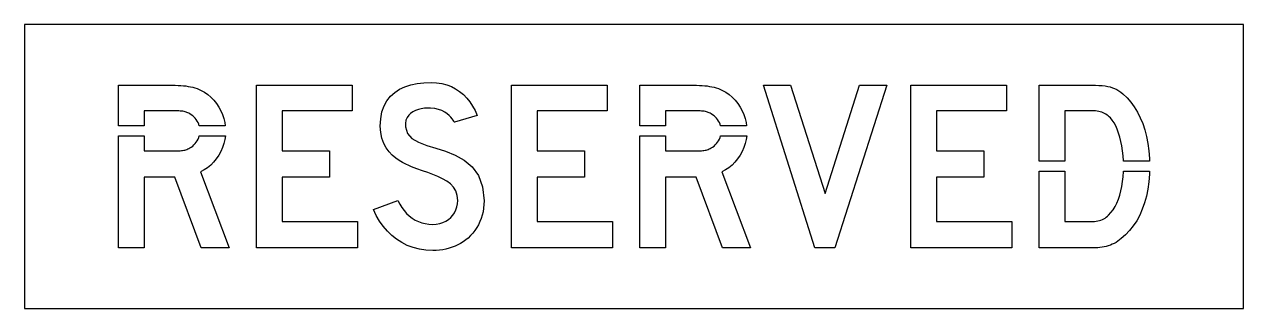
# Model space of a CAD drawing. Extents: x 0 to 60, y 0 to 14.
import ezdxf

# ---------------------------------------------------------------- set-up
doc = ezdxf.new("R2010")
doc.units = 0
doc.layers.add('CUT', color=7, linetype='Continuous')
doc.layers.add('OUTSIDE', color=1, linetype='Continuous')

msp = doc.modelspace()

# ---------------------------------------------------------------- linework, layer by layer
at = {"layer": 'CUT'}
for points in [[(8.4047, 9.3784), (8.3455, 9.4416), (8.2815, 9.4992), (8.2111, 9.5512), (8.1367, 9.5968), (8.0887, 9.6232), (8.0439, 9.6456), (7.9991, 9.6656), (7.9535, 9.6824), (7.9063, 9.6968), (7.8559, 9.7088), (7.8007, 9.7184), (7.7399, 9.7256), (7.6711, 9.7304), (7.5935, 9.7344), (7.5055, 9.736), (7.4071, 9.7368), (5.8911, 9.7368), (5.8911, 9.0054), (4.6279, 9.0054), (4.6279, 11), (7.2663, 11), (7.4167, 10.9984), (7.5599, 10.9952), (7.6951, 10.988), (7.8247, 10.9784), (7.9479, 10.9648), (8.0663, 10.9472), (8.1799, 10.9256), (8.2895, 10.9), (8.3951, 10.8696), (8.4983, 10.8344), (8.5991, 10.7936), (8.6983, 10.7472), (8.8695, 10.6528), (9.0311, 10.5392), (9.1831, 10.408), (9.3231, 10.2616), (9.4503, 10.1016), (9.5647, 9.9296), (9.6639, 9.748), (9.7479, 9.5584), (9.8151, 9.3616), (9.8647, 9.1616), (9.8881, 9.0054), (8.6059, 9.0054), (8.5799, 9.0848), (8.5455, 9.1632), (8.5047, 9.2384), (8.4583, 9.3104)], [(16.1367, 9.7368), (12.6839, 9.7368), (12.6839, 7.772), (15.0135, 7.772), (15.0135, 6.4808), (12.6839, 6.4808), (12.6839, 4.2912), (16.3895, 4.2912), (16.3895, 3), (11.4207, 3), (11.4207, 11), (16.1367, 11)], [(22.5295, 4.604), (22.4791, 4.4416), (22.4175, 4.284), (22.3455, 4.1328), (22.2631, 3.988), (22.1711, 3.8488), (22.0687, 3.7176), (21.9567, 3.5936), (21.8351, 3.4768), (21.7191, 3.3824), (21.5967, 3.2952), (21.4679, 3.2152), (21.3335, 3.1424), (21.1943, 3.0776), (21.0487, 3.0208), (20.8991, 2.9728), (20.7455, 2.9328), (20.5879, 2.9008), (20.4263, 2.8784), (20.2615, 2.864), (20.0943, 2.86), (19.7583, 2.876), (19.4375, 2.9256), (19.1335, 3.0056), (18.8447, 3.1152), (18.5735, 3.2528), (18.3191, 3.4176), (18.0823, 3.6072), (17.8639, 3.82), (17.6631, 4.056), (17.4815, 4.312), (17.3183, 4.5872), (17.1751, 4.8808), (18.3823, 5.3296), (18.4719, 5.1472), (18.5735, 4.9792), (18.6855, 4.8256), (18.8079, 4.6872), (18.9391, 4.564), (19.0807, 4.456), (19.2303, 4.364), (19.3887, 4.288), (19.5543, 4.2288), (19.7279, 4.1856), (19.9079, 4.16), (20.0943, 4.1512), (20.2719, 4.1616), (20.4391, 4.1912), (20.5951, 4.24), (20.7391, 4.3072), (20.8695, 4.3896), (20.9855, 4.488), (21.0871, 4.6), (21.1719, 4.7248), (21.2391, 4.8616), (21.2887, 5.0088), (21.3191, 5.1648), (21.3295, 5.3296), (21.3047, 5.5784), (21.2335, 5.7936), (21.1207, 5.9792), (20.9711, 6.14), (20.7903, 6.2784), (20.5823, 6.4), (20.3527, 6.508), (20.1071, 6.6064), (19.8495, 6.6992), (19.5847, 6.7912), (19.3191, 6.8856), (19.0559, 6.9856), (18.9255, 7.0416), (18.7759, 7.1104), (18.6135, 7.1944), (18.4439, 7.2968), (18.2719, 7.4184), (18.1055, 7.5616), (17.9479, 7.728), (17.8063, 7.9192), (17.6863, 8.1384), (17.5935, 8.3872), (17.5335, 8.6664), (17.5119, 8.9792), (17.5343, 9.352), (17.5975, 9.6848), (17.7015, 9.98), (17.8415, 10.2376), (18.0167, 10.4608), (18.2247, 10.6488), (18.4615, 10.8048), (18.7263, 10.9296), (19.0159, 11.024), (19.3279, 11.0896), (19.6607, 11.128), (20.0103, 11.14), (20.2831, 11.1272), (20.5415, 11.088), (20.7839, 11.024), (21.0119, 10.9368), (21.2239, 10.8264), (21.4207, 10.6944), (21.6031, 10.5424), (21.7695, 10.3712), (21.9207, 10.1808), (22.0575, 9.9744), (22.1783, 9.7504), (22.2839, 9.512), (21.1615, 9.1752), (21.1551, 9.1888), (21.1359, 9.2256), (21.1031, 9.2808), (21.0551, 9.3512), (20.9903, 9.4312), (20.9087, 9.516), (20.8079, 9.6016), (20.6871, 9.6824), (20.5455, 9.756), (20.3815, 9.8152), (20.1943, 9.8576), (19.9823, 9.8768), (19.8327, 9.8792), (19.6823, 9.8688), (19.5327, 9.8472), (19.3879, 9.812), (19.2503, 9.7624), (19.1223, 9.6984), (19.0087, 9.6184), (18.9111, 9.5216), (18.8335, 9.4072), (18.7783, 9.2752), (18.7487, 9.1232), (18.7471, 8.9512), (18.8471, 8.6264), (19.0735, 8.3824), (19.3999, 8.1952), (19.8015, 8.0424), (20.2519, 7.9008), (20.7263, 7.7472), (21.1975, 7.56), (21.6415, 7.3144), (22.0311, 6.9888), (22.3415, 6.56), (22.5471, 6.0056), (22.6207, 5.3016), (22.6151, 5.1208), (22.5975, 4.944), (22.5695, 4.772)], [(25.2311, 9.7368), (25.2311, 7.772), (27.5607, 7.772), (27.5607, 6.4808), (25.2311, 6.4808), (25.2311, 4.2912), (28.9367, 4.2912), (28.9367, 3), (23.9679, 3), (23.9679, 11), (28.6839, 11), (28.6839, 9.7368)], [(34.1143, 9.3104), (34.0607, 9.3784), (34.0015, 9.4416), (33.9375, 9.4992), (33.8671, 9.5512), (33.7927, 9.5968), (33.7447, 9.6232), (33.6999, 9.6456), (33.6551, 9.6656), (33.6095, 9.6824), (33.5623, 9.6968), (33.5119, 9.7088), (33.4567, 9.7184), (33.3959, 9.7256), (33.3271, 9.7304), (33.2495, 9.7344), (33.1615, 9.736), (33.0631, 9.7368), (31.5471, 9.7368), (31.5471, 9.0054), (30.2839, 9.0054), (30.2839, 11), (32.9223, 11), (33.0727, 10.9984), (33.2159, 10.9952), (33.3511, 10.988), (33.4807, 10.9784), (33.6039, 10.9648), (33.7223, 10.9472), (33.8359, 10.9256), (33.9455, 10.9), (34.0511, 10.8696), (34.1543, 10.8344), (34.2551, 10.7936), (34.3543, 10.7472), (34.5255, 10.6528), (34.6871, 10.5392), (34.8391, 10.408), (34.9791, 10.2616), (35.1063, 10.1016), (35.2207, 9.9296), (35.3199, 9.748), (35.4039, 9.5584), (35.4711, 9.3616), (35.5207, 9.1616), (35.5441, 9.0054), (34.2619, 9.0054), (34.2359, 9.0848), (34.2015, 9.1632), (34.1607, 9.2384)], [(37.6943, 11), (39.4063, 5.6664), (41.0911, 11), (42.4383, 11), (39.8839, 3), (38.9015, 3), (36.3751, 11)], [(44.8799, 9.7368), (44.8799, 7.772), (47.2095, 7.772), (47.2095, 6.4808), (44.8799, 6.4808), (44.8799, 4.2912), (48.5855, 4.2912), (48.5855, 3), (43.6167, 3), (43.6167, 11), (48.3327, 11), (48.3327, 9.7368)], [(53.9639, 8.2376), (53.9119, 8.4488), (53.8511, 8.6472), (53.7831, 8.8312), (53.7079, 8.9992), (53.6255, 9.1512), (53.5367, 9.2848), (53.4415, 9.4), (53.3903, 9.448), (53.3367, 9.4928), (53.2791, 9.5352), (53.2183, 9.5744), (53.1543, 9.6104), (53.0871, 9.6424), (53.0175, 9.6696), (52.9447, 9.6928), (52.8687, 9.712), (52.7911, 9.7256), (52.7103, 9.7336), (52.6271, 9.7368), (51.1959, 9.7368), (51.1959, 7.265), (49.9327, 7.265), (49.9327, 11), (52.5151, 11), (52.7087, 10.9984), (52.8831, 10.992), (53.0407, 10.9816), (53.1839, 10.9656), (53.3143, 10.944), (53.4343, 10.916), (53.5463, 10.8808), (53.6527, 10.8376), (53.7543, 10.7872), (53.8551, 10.7272), (53.9559, 10.6576), (54.0591, 10.5792), (54.2615, 10.3856), (54.4495, 10.1704), (54.6207, 9.9352), (54.7751, 9.68), (54.9135, 9.4048), (55.0343, 9.112), (55.1375, 8.8016), (55.2231, 8.4744), (55.2903, 8.1312), (55.3391, 7.7736), (55.3687, 7.4008), (55.3721, 7.265), (54.0818, 7.265), (54.0815, 7.2768), (54.0663, 7.532), (54.0415, 7.7776), (54.0071, 8.0128)], [(5.8911, 8.5034), (5.8911, 7.772), (7.4071, 7.772), (7.4999, 7.7728), (7.5839, 7.7744), (7.6591, 7.7784), (7.7271, 7.7832), (7.7887, 7.7904), (7.8455, 7.8), (7.8983, 7.812), (7.9471, 7.8256), (7.9951, 7.8432), (8.0415, 7.8632), (8.0887, 7.8856), (8.1367, 7.912), (8.2111, 7.9576), (8.2815, 8.0096), (8.3455, 8.0672), (8.4047, 8.1304), (8.4583, 8.1984), (8.5047, 8.2704), (8.5455, 8.3456), (8.5799, 8.424), (8.6061, 8.5034), (9.889, 8.5034), (9.8639, 8.336), (9.8151, 8.1304), (9.7471, 7.9312), (9.6623, 7.7384), (9.5615, 7.5544), (9.4447, 7.3808), (9.3143, 7.22), (9.1711, 7.0728), (9.0151, 6.9416), (8.8479, 6.828), (8.6703, 6.7336), (10.0735, 3), (8.6983, 3), (7.4071, 6.4808), (5.8911, 6.4808), (5.8911, 3), (4.6279, 3), (4.6279, 8.5034)], [(31.5471, 7.772), (33.0631, 7.772), (33.1559, 7.7728), (33.2399, 7.7744), (33.3151, 7.7784), (33.3831, 7.7832), (33.4447, 7.7904), (33.5015, 7.8), (33.5543, 7.812), (33.6031, 7.8256), (33.6511, 7.8432), (33.6975, 7.8632), (33.7447, 7.8856), (33.7927, 7.912), (33.8671, 7.9576), (33.9375, 8.0096), (34.0015, 8.0672), (34.0607, 8.1304), (34.1143, 8.1984), (34.1607, 8.2704), (34.2015, 8.3456), (34.2359, 8.424), (34.2621, 8.5034), (35.545, 8.5034), (35.5199, 8.336), (35.4711, 8.1304), (35.4031, 7.9312), (35.3183, 7.7384), (35.2175, 7.5544), (35.1007, 7.3808), (34.9703, 7.22), (34.8271, 7.0728), (34.6711, 6.9416), (34.5039, 6.828), (34.3263, 6.7336), (35.7295, 3), (34.3543, 3), (33.0631, 6.4808), (31.5471, 6.4808), (31.5471, 3), (30.2839, 3), (30.2839, 8.5034), (31.5471, 8.5034)], [(54.7375, 4.3296), (54.5727, 4.0768), (54.3903, 3.8456), (54.1911, 3.636), (53.9751, 3.4488), (53.8951, 3.3816), (53.8119, 3.32), (53.7239, 3.2648), (53.6327, 3.2144), (53.5383, 3.1696), (53.4415, 3.1296), (53.3423, 3.0952), (53.2407, 3.0664), (53.1383, 3.0424), (53.0343, 3.0232), (52.9295, 3.0096), (52.8239, 3), (52.8015, 3), (52.7751, 3), (52.7455, 3), (52.7135, 3), (52.6791, 3), (52.6415, 3), (52.6015, 3), (52.5599, 3), (52.5159, 3), (52.4703, 3), (52.4231, 3), (52.3751, 3), (49.9327, 3), (49.9327, 6.763), (51.1959, 6.763), (51.1959, 4.2912), (52.4591, 4.2912), (52.5607, 4.2928), (52.6559, 4.2984), (52.7455, 4.308), (52.8295, 4.3216), (52.9079, 4.3392), (52.9815, 4.3616), (53.0519, 4.388), (53.1183, 4.42), (53.1815, 4.4568), (53.2423, 4.4992), (53.3007, 4.5464), (53.3575, 4.6), (53.4719, 4.7272), (53.5767, 4.8704), (53.6727, 5.0288), (53.7583, 5.2008), (53.8351, 5.3872), (53.9015, 5.5856), (53.9575, 5.7976), (54.0039, 6.02), (54.0399, 6.2536), (54.0663, 6.4976), (54.0815, 6.7512), (54.0818, 6.763), (55.3717, 6.763), (55.3679, 6.6208), (55.3367, 6.2432), (55.2855, 5.8808), (55.2143, 5.5344), (55.1231, 5.2056), (55.0135, 4.8944), (54.8847, 4.6024)]]:
    msp.add_lwpolyline(points, close=True, dxfattribs=at)
at = {"layer": 'OUTSIDE'}
msp.add_lwpolyline([(0, 0), (60, 0), (60, 14), (0, 14)], close=True, dxfattribs=at)

doc.saveas('drawing.dxf')
